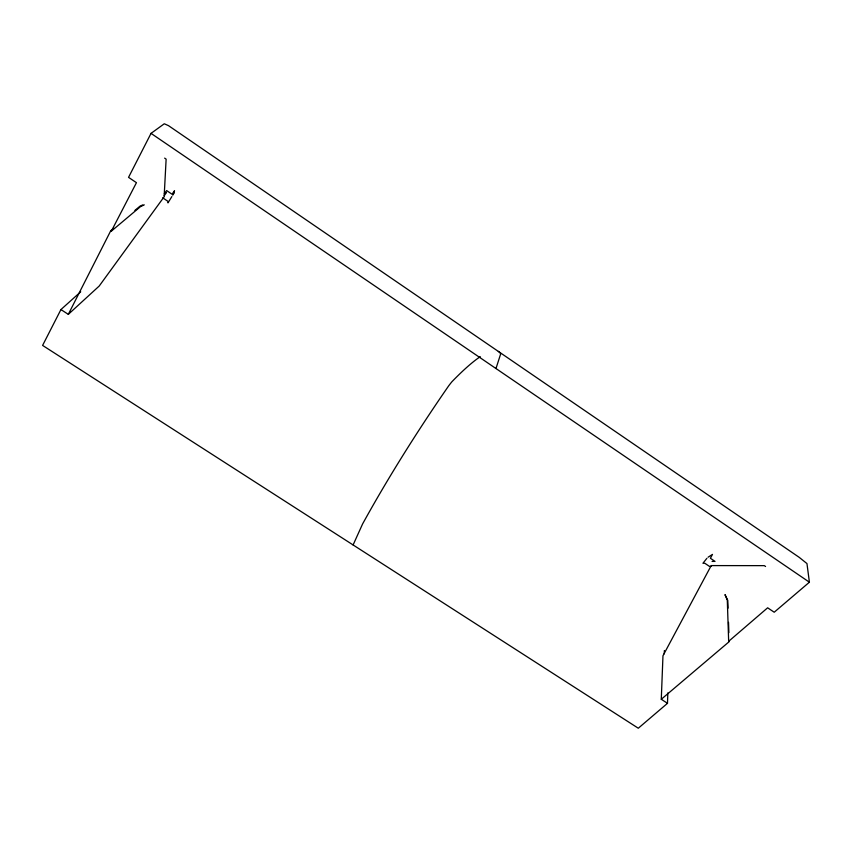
<?xml version="1.0" encoding="UTF-8"?>
<svg xmlns="http://www.w3.org/2000/svg" width="852" height="852" viewBox="0 0 852 852"><rect width="100%" height="100%" fill="white"/><g stroke="black" fill="none" stroke-linecap="round" stroke-linejoin="round"><path stroke-width="1.28" d="M80.716 291.799L60.939 309.564L42.6 345.411L638.297 728.226L667.489 703.315L667.83 692.921M664.262 653.835L664.39 650.523M667.489 703.315L661.28 699.279L662.973 655.784L711.207 565.59L764.308 565.643L765.565 566.495M495.981 368.533L500.656 353.953L500.135 352.994A266.687 39.469 -57.5 0 0 498.313 351.397M353.101 544.95L362.601 523.937A291.469 48.734 -56.2 0 1 448.653 385.892A22.77 3.035 -56.1 0 1 451.901 381.76A266.687 39.469 -57.5 0 1 480.283 356.647M661.28 699.279L729.174 641.673L728.662 641.332L767.641 607.806L774.212 612.226L809.4 582.204L806.961 563.566L799.187 557.336L168.494 125.649L164.287 123.774L151.038 133.37L128.546 177.354L136.448 182.679L111.367 231.137L110.76 230.732L68.309 314.356L60.939 309.564M171.859 196.578L167.972 202.893L168.068 201.423L162.689 197.802M174.17 193.021L172.668 195.087L174.543 190.773L172.029 194.224L166.641 190.582L164.329 193.755M164.223 195.694L166.523 192.541M706.894 558.316L702.932 563.278L704.828 563.268L709.418 566.367L711.377 566.367M708.076 557.219L712.485 554.407L710.408 558.273L715.02 561.383L712.07 561.404M68.309 314.356L99.194 286.048L164.138 196.791L166.129 159.132L164.638 158.121M111.367 231.137L140.516 206.61L144.286 204.863M110.76 230.732L113.774 228.198M134.893 210.444L139.93 206.216L142.763 204.906M151.038 133.37L809.4 582.204M728.045 608.168L727.789 600.426L724.999 594.621L727.299 600.096L728.662 641.332M728.524 622.343L728.875 632.653"/></g></svg>
